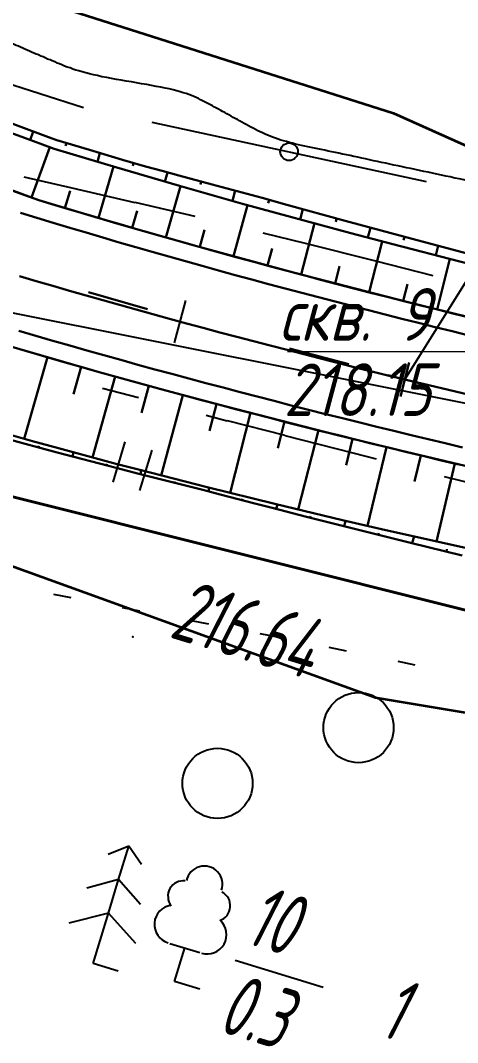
# Model space of a CAD drawing. Header units: millimetres. Extents: x -1799 to 6962, y -1020 to 4121.
# Drawn here: x 465.1 to 490, y 3088.7 to 3147 of the extents above; entities that cross this region are included whole.
import ezdxf
from ezdxf import colors
from ezdxf.entities.mleader import LeaderData, LeaderLine
from ezdxf.math import Vec2, Vec3

# ---------------------------------------------------------------- set-up
doc = ezdxf.new("R2010")
doc.units = ezdxf.units.MM
doc.linetypes.add('CONTI', pattern=[0])
doc.linetypes.add('STROT', pattern=[1.7, 0.5, -1.2])
for name, color, linetype, lineweight in [('10', 1, 'Continuous', 35), ('геология', 7, 'Continuous', 20), ('КОПИЯ_ОСЬ_13_ОТКОСЫ', 7, 'Continuous', 30), ('ОСЬ_ВЕРХ_ПОКРЫТИЯ_ГРАНИЦЫ_ПОЛОС', 7, 'Continuous', 30), ('ОСЬ_ВЕРХ_ПОКРЫТИЯ_ОСЬ', 1, 'Continuous', 30), ('Отметки', 5, 'Continuous', 30)]:
    doc.layers.add(name, color=color, linetype=linetype, lineweight=lineweight)
for name, color, linetype in [('_Ростелеком', 6, 'Continuous'), ('GOR_BDEFAULT', 212, 'CONTI'), ('NAD_MDEFAULT', 7, 'CONTI'), ('PI_OTDEFAULT', 172, 'CONTI'), ('PI_TTDEFAULT', 5, 'CONTI'), ('PLN_O', 7, 'CONTI'), ('SIT_LDEFAULT', 7, 'CONTI'), ('USLZNDEFAULT', 7, 'CONTI'), ('ZAPSKDEFAULT', 7, 'CONTI'), ('КОПИЯ_ОСЬ_ТАНГЕНСЫ', 1, 'Continuous'), ('ОСЬ_ВЕРХ_ПОКРЫТИЯ_ПИКЕТЫ', 1, 'Continuous'), ('ОСЬ_ВЕРХ_ПОКРЫТИЯ_ТАНГЕНСЫ', 1, 'Continuous'), ('разметка', 7, 'Continuous')]:
    doc.layers.add(name, color=color, linetype=linetype)
doc.styles.add('eskd', font='spds.shx', dxfattribs={"width": 1.2, "oblique": 15})
doc.styles.add('STYLE1', font='romand.shx', dxfattribs={"width": 0.9})
doc.styles.add('ГОСТ', font='', dxfattribs={"oblique": 15, "height": 4})
doc.styles.get('ГОСТ').set_extended_font_data('GOST type A')
doc.linetypes.add('кабель_связи_проект.', pattern='A,10,-1,["/",STYLE1,S=3,R=0,X=0,Y=-1.5],-4.1', length=15.1)

# ---------------------------------------------------------------- blocks, each defined once
blk = doc.blocks.new('BL_2011')
at = {"color": 0}
for p, q in [((0, 0), (0, 2.4)), ((1.6, 0), (1.6, 2.4))]:
    blk.add_line(p, q, dxfattribs=at)
blk = doc.blocks.new('BL_2004')
at = {"color": 0}
blk.add_circle((0, 0), 2, dxfattribs=at)
blk = doc.blocks.new('BL_104')
at = {"color": 0}
for p, q in [((-0.9, 2), (0.9, 2)), ((0, 0), (0, 2)), ((1.5, 0), (0, 0))]:
    blk.add_line(p, q, dxfattribs=at)
for centre, radius, start, end in [((0, 5.8), 1.04, 358, 185), ((-0.94, 4.8), 0.88, 100, 235), ((0.94, 4.8), 0.88, 305, 80), ((-1, 3.1), 1.1, 115, 270), ((1, 3.1), 1.1, 270, 65)]:
    blk.add_arc(centre, radius, start, end, dxfattribs=at)
blk = doc.blocks.new('BL_105')
at = {"color": 0}
for p, q in [((0, 7), (-1, 6.2)), ((0, 5), (0, 7)), ((1, 6.2), (0, 7)), ((0, 5), (-1.6, 4)), ((0, 3), (0, 5)), ((1.6, 4), (0, 5)), ((0, 3), (-2, 1.8)), ((0, 0), (0, 3)), ((2, 1.8), (0, 3)), ((1.5, 0), (0, 0))]:
    blk.add_line(p, q, dxfattribs=at)
blk = doc.blocks.new('_None')
blk = doc.blocks.new('Крест')
at = {"layer": 'Отметки'}
for points in [[(0, 1), (0, -1)], [(-1, 0), (1, 0)]]:
    blk.add_lwpolyline(points, dxfattribs=at)

msp = doc.modelspace()

# ---------------------------------------------------------------- linework, layer by layer
at = {"layer": '10'}
for points in [[(-360.3940356235744, 3343.983480735135), (-65.03403562370477, 3344.8734807348), (87.15596437670501, 3350.8734807348), (108.6359643766864, 3348.193480735098), (148.5759643766305, 3330.113480735024), (255.0959643766491, 3267.823480734986), (280.3259643766305, 3251.413480734837), (314.6459643764629, 3229.093480734539), (366.2559643763325, 3197.31348073521), (410.9159643764815, 3168.513480735396), (446.7359643763139, 3154.31348073521), (486.3459643766491, 3141.693480735098), (517.0159643765746, 3127.883480735508), (586.8459643766491, 3116.463480734651), (604.335964376407, 3112.893480735284), (723.3059643766119, 3088.593480734539), (842.1059643764256, 3064.31348073521), (1030.225964376537, 3025.883480735508), (1104.975964376537, 3010.613480735024)], [(1051.205964376519, 3001.583480734763), (974.5059643763325, 3016.913480734837), (912.2659643765746, 3029.913480734837), (802.7159643762952, 3052.773480735173), (731.245964376556, 3067.833480734763), (636.7759643763511, 3087.133480735508), (493.4559643765188, 3112.213480734651), (494.9859643763139, 3106.723480735359), (485.3159643763884, 3108.343480734539), (431.4659643762952, 3127.803480735433), (399.2859643765933, 3139.153480735061), (370.1459643764629, 3158.463480734651), (256.9559643765188, 3237.543480734726), (178.3259643766305, 3282.643480735284), (135.3159643763884, 3306.773480735173), (116.4659643762952, 3313.343480734539), (93.10596437642562, 3317.06348073521), (-267.6840356236116, 3313.81348073521), (-292.8940356235744, 3314.103480735247), (-344.7340356234254, 3319.753480734688)]]:
    msp.add_lwpolyline(points, dxfattribs=at)
at = {"layer": '_Ростелеком', "linetype": 'кабель_связи_проект.', "lineweight": 40, "ltscale": 0.25}
msp.add_lwpolyline([(-352.0277874414078, 3321.936123875354), (-297.633610854673, 3315.250894390431), (-195.8449323332079, 3318.278275068303), (-97.47882834381562, 3322.379782193725), (-4.691872364221126, 3324.984119039414), (27.73977681724682, 3325.193176728127), (61.86609928916187, 3322.861257936259), (98.78815718354053, 3316.912637230394), (116.5171747866352, 3313.688995851589), (135.6228131844637, 3307.069379623433), (148.0358726930663, 3301.674149566715), (187.1768598676226, 3282.715313869913), (226.0281582401458, 3259.144989557949), (267.5655902130038, 3231.163940126461), (320.962222384298, 3194.890487871518), (385.8027415436318, 3152.729664997582), (396.2818670327051, 3145.908782381018), (411.0999124810132, 3138.253396515188), (437.4320370437435, 3126.614063264255), (493.4811842029831, 3112.575521487196), (557.6835409831929, 3101.612633875956)], dxfattribs=at)
at = {"layer": 'GOR_BDEFAULT', "color": 212, "elevation": 218, "flags": 128}
msp.add_lwpolyline([(538.2217003764326, 3124.879212735606), (538.1017003764373, 3124.919213734952), (537.9617003764233, 3124.969216735487), (537.8117003764, 3125.029213735287), (537.6417003764163, 3125.089211735328), (537.4717003764326, 3125.159211734695), (537.2817003764303, 3125.219216735487), (537.0817003764187, 3125.299218735111), (536.881700376407, 3125.369217735169), (536.661700376435, 3125.449212734972), (536.4417003764047, 3125.529213735287), (536.2117003764233, 3125.609215734911), (535.981700376442, 3125.699212734972), (535.7417003764513, 3125.779213735287), (535.5017003764024, 3125.869217735169), (535.2617003764117, 3125.95921473523), (535.0117003764117, 3126.039216734854), (534.771700376421, 3126.129212735606), (534.521700376421, 3126.219216735487), (534.271700376421, 3126.309212735307), (534.021700376421, 3126.389214735863), (533.771700376421, 3126.479210735683), (533.521700376421, 3126.559212735307), (533.271700376421, 3126.639214735863), (533.021700376421, 3126.719216735487), (532.771700376421, 3126.799218735111), (532.521700376421, 3126.879212735606), (532.271700376421, 3126.949212734972), (532.021700376421, 3127.01921173503), (531.7817003764303, 3127.089211735328), (531.5317003764303, 3127.149216735189), (531.2917003764396, 3127.20921473523), (531.0517003764489, 3127.26921173503), (530.8117003764, 3127.329216734891), (530.5717003764094, 3127.379212735606), (530.3317003764187, 3127.429215735209), (530.0817003764187, 3127.479210735683), (529.841700376428, 3127.529213735287), (529.591700376428, 3127.579216734891), (529.3517003764373, 3127.639214735863), (529.091700376428, 3127.689217735467), (528.841700376428, 3127.739212735009), (528.5817003764187, 3127.799218735111), (528.3117003764, 3127.849213735585), (528.0417003764396, 3127.919213734952), (527.7617003764117, 3127.979210735683), (527.481700376442, 3128.049218735111), (527.1917003764047, 3128.119217735169), (526.9017003764257, 3128.199212734972), (526.6017003764373, 3128.279213735287), (526.2917003764396, 3128.359215734911), (525.981700376442, 3128.439217735467), (525.6717003764443, 3128.529213735287), (525.3617003764466, 3128.619217735169), (525.0417003764396, 3128.70921473523), (524.731700376442, 3128.799218735111), (524.411700376435, 3128.889214735863), (524.091700376428, 3128.979210735683), (523.771700376421, 3129.079216734891), (523.4617003764233, 3129.169213734952), (523.1417003764163, 3129.259217735765), (522.8317003764187, 3129.359215734911), (522.521700376421, 3129.449212734972), (522.2117003764233, 3129.539216734854), (521.911700376435, 3129.639214735863), (521.6017003764373, 3129.729210735683), (521.3017003764489, 3129.819214735565), (521.0017003764024, 3129.909211734695), (520.7117003764233, 3129.999215735507), (520.411700376435, 3130.089211735328), (520.1217003763977, 3130.179215735209), (519.8317003764187, 3130.26921173503), (519.5417003764396, 3130.359215734911), (519.2517003764024, 3130.439217735467), (518.9717003764326, 3130.529213735287), (518.6917003764047, 3130.609215734911), (518.411700376435, 3130.699212734972), (518.131700376407, 3130.779213735287), (517.8617003764466, 3130.869217735169), (517.591700376428, 3130.949212734972), (517.3117003764, 3131.029213735287), (517.0517003764489, 3131.119217735169), (516.7817003764303, 3131.199212734972), (516.5117003764117, 3131.279213735287), (516.2517003764024, 3131.359215734911), (515.9917003764513, 3131.439217735467), (515.731700376442, 3131.51921173503), (515.481700376442, 3131.599213735585), (515.2217003764326, 3131.669213734952), (514.9717003764326, 3131.749215735507), (514.7217003764326, 3131.829216734891), (514.4717003764326, 3131.909211734695), (514.2217003764326, 3131.979210735683), (513.981700376442, 3132.059212735307), (513.731700376442, 3132.139214735863), (513.4917003764513, 3132.20921473523), (513.2517003764024, 3132.279213735287), (513.0117003764117, 3132.359215734911), (512.771700376421, 3132.429215735209), (512.5317003764303, 3132.499215735507), (512.2917003764396, 3132.569214735565), (512.0617003764, 3132.639214735863), (511.8217003764094, 3132.699212734972), (511.5817003764187, 3132.76921173503), (511.341700376428, 3132.829216734891), (511.1117003764466, 3132.889214735863), (510.8717003763977, 3132.949212734972), (510.631700376407, 3133.009217735765), (510.3917003764163, 3133.069214735565), (510.1517003764257, 3133.119217735169), (509.911700376435, 3133.179215735209), (509.6717003764443, 3133.229210735683), (509.4317003763954, 3133.279213735287), (509.1817003763954, 3133.329216734891), (508.9417003764047, 3133.379212735606), (508.701700376414, 3133.429215735209), (508.451700376414, 3133.479210735683), (508.201700376414, 3133.529213735287), (507.9617003764233, 3133.579216734891), (507.7117003764233, 3133.629212735606), (507.4617003764233, 3133.679215735209), (507.201700376414, 3133.729210735683), (506.951700376414, 3133.779213735287), (506.701700376414, 3133.829216734891), (506.4417003764047, 3133.879212735606), (506.1817003763954, 3133.939217735467), (505.9317003763954, 3133.989212735009), (505.6717003764443, 3134.039216734854), (505.411700376435, 3134.089211735328), (505.1517003764257, 3134.149216735189), (504.8917003764163, 3134.199212734972), (504.6217003763977, 3134.249215735507), (504.3617003764466, 3134.309212735307), (504.1017003764373, 3134.359215734911), (503.8317003764187, 3134.419213734952), (503.5717003764094, 3134.469216735487), (503.3017003764489, 3134.529213735287), (503.0317003764303, 3134.579216734891), (502.771700376421, 3134.639214735863), (502.4917003764513, 3134.699212734972), (502.2217003764326, 3134.759217735765), (501.9417003764047, 3134.819214735565), (501.6517003764257, 3134.879212735606), (501.3617003764466, 3134.949212734972), (501.0717003764094, 3135.01921173503), (500.7617003764117, 3135.089211735328), (500.451700376414, 3135.159211734695), (500.131700376407, 3135.239212735009), (499.8017003764489, 3135.329216734891), (499.4617003764233, 3135.419213734952), (499.1117003764466, 3135.509217735765), (498.7517003764024, 3135.609215734911), (498.381700376407, 3135.70921473523), (498.0017003764024, 3135.819214735565), (497.6217003763977, 3135.929215735209), (497.2217003764326, 3136.039216734854), (496.8317003764187, 3136.159211734695), (496.4317003763954, 3136.26921173503), (496.0317003764303, 3136.389214735863), (495.6417003764163, 3136.499215735507), (495.2417003764513, 3136.609215734911), (494.8517003764373, 3136.729210735683), (494.4717003764326, 3136.829216734891), (494.1017003764373, 3136.939217735467), (493.7317003764419, 3137.039216734854), (493.3717003763977, 3137.139214735863), (493.0317003764303, 3137.229210735683), (492.6917003764047, 3137.319214735565), (492.3717003763977, 3137.399216735189), (492.0617003764, 3137.479210735683), (491.7617003764117, 3137.549218735111), (491.4617003764233, 3137.629212735606), (491.1717003764443, 3137.689217735467), (490.8917003764163, 3137.759217735765), (490.6217003763977, 3137.819214735565), (490.3517003764373, 3137.879212735606), (490.091700376428, 3137.939217735467), (489.8317003764187, 3137.989212735009), (489.5717003764094, 3138.049218735111), (489.3217003764094, 3138.099213735585), (489.0717003764094, 3138.159211734695), (488.8117003764, 3138.20921473523), (488.5617003764, 3138.259217735765), (488.3217003764094, 3138.319214735565), (488.0717003764094, 3138.369217735169), (487.8217003764094, 3138.419213734952), (487.5817003764187, 3138.469216735487), (487.3317003764187, 3138.529213735287), (487.091700376428, 3138.579216734891), (486.8517003764373, 3138.629212735606), (486.6117003764466, 3138.679215735209), (486.3717003763977, 3138.729210735683), (486.131700376407, 3138.779213735287), (485.9017003764257, 3138.829216734891), (485.661700376435, 3138.879212735606), (485.4317003763954, 3138.929215735209), (485.201700376414, 3138.979210735683), (484.9817003764419, 3139.029213735287), (484.7517003764024, 3139.079216734891), (484.5317003764303, 3139.129212735606), (484.3117003764, 3139.179215735209), (484.091700376428, 3139.219216735487), (483.8717003763977, 3139.26921173503), (483.661700376435, 3139.309212735307), (483.4417003764047, 3139.359215734911), (483.2317003764419, 3139.399216735189), (483.0317003764303, 3139.449212734972), (482.8217003764094, 3139.489212735009), (482.6217003763977, 3139.529213735287), (482.4217003764443, 3139.579216734891), (482.2217003764326, 3139.619217735169), (482.0317003764303, 3139.659211734695), (481.841700376428, 3139.699212734972), (481.6517003764257, 3139.739212735009), (481.4617003764233, 3139.76921173503), (481.2817003764303, 3139.809212735307), (481.1017003764373, 3139.849213735585), (480.9217003764443, 3139.889214735863), (480.7517003764024, 3139.929215735209), (480.5817003764187, 3139.979210735683), (480.411700376435, 3140.01921173503), (480.2417003764513, 3140.069214735565), (480.0817003764187, 3140.109215734911), (479.9217003764443, 3140.159211734695), (479.7617003764117, 3140.20921473523), (479.6117003764466, 3140.259217735765), (479.451700376414, 3140.319214735565), (479.3117003764, 3140.379212735606), (479.161700376435, 3140.439217735467), (479.021700376421, 3140.499215735507), (478.881700376407, 3140.559212735307), (478.7417003764513, 3140.629212735606), (478.6017003764373, 3140.689217735467), (478.4717003764326, 3140.759217735765), (478.341700376428, 3140.829216734891), (478.201700376414, 3140.899216735189), (478.0817003764187, 3140.969216735487), (477.951700376414, 3141.039216734854), (477.8217003764094, 3141.109215734911), (477.701700376414, 3141.179215735209), (477.5717003764094, 3141.249215735507), (477.451700376414, 3141.319214735565), (477.3217003764094, 3141.379212735606), (477.201700376414, 3141.449212734972), (477.0817003764187, 3141.51921173503), (476.9617003764233, 3141.589211735328), (476.841700376428, 3141.649216735189), (476.7217003764326, 3141.719216735487), (476.6017003764373, 3141.779213735287), (476.4917003764513, 3141.849213735585), (476.3717003763977, 3141.909211734695), (476.2617003764117, 3141.969216735487), (476.1417003764163, 3142.039216734854), (476.0317003764303, 3142.099213735585), (475.911700376435, 3142.159211734695), (475.8017003764489, 3142.219216735487), (475.6917003764047, 3142.279213735287), (475.5717003764094, 3142.339211735328), (475.4617003764233, 3142.399216735189), (475.341700376428, 3142.45921473523), (475.2217003764326, 3142.51921173503), (475.091700376428, 3142.579216734891), (474.9617003764233, 3142.639214735863), (474.8217003764094, 3142.689217735467), (474.6817003763954, 3142.749215735507), (474.521700376421, 3142.809212735307), (474.3517003764373, 3142.859215734911), (474.1817003763954, 3142.909211734695), (473.9817003764419, 3142.969216735487), (473.7817003764303, 3143.01921173503), (473.5617003764, 3143.069214735565), (473.3317003764187, 3143.119217735169), (473.0817003764187, 3143.169213734952), (472.8217003764094, 3143.219216735487), (472.5517003764489, 3143.26921173503), (472.271700376421, 3143.319214735565), (471.9817003764419, 3143.369217735169), (471.6917003764047, 3143.419213734952), (471.4017003764257, 3143.469216735487), (471.1117003764466, 3143.51921173503), (470.8217003764094, 3143.569214735565), (470.5417003764396, 3143.619217735169), (470.2617003764117, 3143.669213734952), (469.9917003764513, 3143.719216735487), (469.7217003764326, 3143.76921173503), (469.4717003764326, 3143.829216734891), (469.2417003764513, 3143.879212735606), (469.0117003764117, 3143.929215735209), (468.8017003764489, 3143.989212735009), (468.6017003764373, 3144.039216734854), (468.411700376435, 3144.099213735585), (468.2317003764419, 3144.149216735189), (468.0617003764, 3144.20921473523), (467.9017003764257, 3144.26921173503), (467.7417003764513, 3144.319214735565), (467.591700376428, 3144.379212735606), (467.4417003764047, 3144.439217735467), (467.3017003764489, 3144.499215735507), (467.161700376435, 3144.549218735111), (467.0317003764303, 3144.609215734911), (466.8917003764163, 3144.669213734952), (466.7617003764117, 3144.729210735683), (466.6217003763977, 3144.779213735287), (466.4917003764513, 3144.839211735328), (466.3617003764466, 3144.899216735189), (466.2317003764419, 3144.949212734972), (466.1017003764373, 3145.009217735765), (465.9717003764326, 3145.059212735307), (465.841700376428, 3145.119217735169), (465.7117003764233, 3145.169213734952), (465.5817003764187, 3145.229210735683), (465.4617003764233, 3145.289216734854), (465.3317003764187, 3145.339211735328), (465.2117003764233, 3145.399216735189), (465.0817003764187, 3145.449212734972), (464.9617003764233, 3145.509217735765), (464.8317003764187, 3145.559212735307), (464.7117003764233, 3145.609215734911), (464.591700376428, 3145.669213734952), (464.4717003764326, 3145.719216735487), (464.3517003764373, 3145.779213735287), (464.2317003764419, 3145.829216734891), (464.1117003764466, 3145.889214735863), (463.9917003764513, 3145.939217735467), (463.8717003763977, 3145.989212735009), (463.7617003764117, 3146.049218735111), (463.6417003764163, 3146.099213735585), (463.521700376421, 3146.159211734695), (463.411700376435, 3146.20921473523), (463.2917003764396, 3146.259217735765), (463.1817003763954, 3146.319214735565), (463.0617003764, 3146.369217735169), (462.951700376414, 3146.419213734952), (462.8317003764187, 3146.469216735487), (462.7117003764233, 3146.509217735765), (462.591700376428, 3146.549218735111), (462.4617003764233, 3146.579216734891), (462.3217003764094, 3146.599213735585), (462.1817003763954, 3146.619217735169), (462.021700376421, 3146.619217735169), (461.8617003764466, 3146.599213735585), (461.6817003763954, 3146.579216734891), (461.4917003764513, 3146.539216734854), (461.2817003764303, 3146.479210735683), (461.0617003764, 3146.399216735189), (460.8217003764094, 3146.299218735111), (460.5717003764094, 3146.179215735209), (460.2917003764396, 3146.039216734854), (460.0117003764117, 3145.889214735863), (459.7117003764233, 3145.719216735487), (459.411700376435, 3145.539216734854), (459.1017003764373, 3145.349213735585), (458.7917003764396, 3145.159211734695), (458.4817003764419, 3144.95921473523), (458.1817003763954, 3144.76921173503), (457.881700376407, 3144.579216734891), (457.591700376428, 3144.389214735863), (457.3117003764, 3144.20921473523), (457.0517003764489, 3144.039216734854), (456.8017003764489, 3143.889214735863), (456.5817003764187, 3143.749215735507), (455.0417003764396, 3143.239212735009), (454.8917003764163, 3144.479210735683), (454.9617003764233, 3144.70921473523), (455.0517003764489, 3144.969216735487), (455.1417003764163, 3145.239212735009), (455.2417003764513, 3145.529213735287), (455.3517003764373, 3145.839211735328), (455.451700376414, 3146.159211734695), (455.5617003764, 3146.489212735009), (455.6717003764443, 3146.819214735565), (455.771700376421, 3147.149216735189), (455.8617003764466, 3147.479210735683), (455.9417003764047, 3147.799218735111), (456.0117003764117, 3148.119217735169), (456.0717003764094, 3148.419213734952), (456.1017003764373, 3148.70921473523), (456.1217003763977, 3148.979210735683), (456.1217003763977, 3149.229210735683), (456.091700376428, 3149.45921473523), (456.0317003764303, 3149.669213734952), (455.951700376414, 3149.879212735606), (455.8317003764187, 3150.069214735565), (455.6917003764047, 3150.259217735765), (455.5117003764117, 3150.439217735467), (455.2917003764396, 3150.619217735169), (455.0417003764396, 3150.809212735307), (454.7417003764513, 3150.989212735009), (454.411700376435, 3151.189217735467), (454.0317003764303, 3151.399216735189), (453.6017003764373, 3151.619217735169), (453.131700376407, 3151.859215734911), (452.6117003764466, 3152.119217735169)], dxfattribs=at)
at = {"layer": 'NAD_MDEFAULT', "color": 0}
msp.add_line((477.3188723764124, 3093.376591734973), (482.3394723764013, 3091.84164073543), dxfattribs=at)
at = {"layer": 'PI_TTDEFAULT', "color": 5}
msp.add_point((471.4817003764419, 3111.819214735565, 216.641), dxfattribs=at)
at = {"layer": 'PLN_O'}
for p, q in [((453.4417003764047, 3146.919213734952), (468.6717003764443, 3142.009217735765)), ((472.5717003764094, 3141.169213734952), (488.2117003764233, 3137.799218735111))]:
    msp.add_line(p, q, dxfattribs=at)
msp.add_circle((480.3917003764163, 3139.489212735009), 0.5, dxfattribs=at)
at = {"layer": 'SIT_LDEFAULT', "color": 7}
for p, q in [((468.021700376421, 3137.409211734695), (465.2817003764303, 3138.039216734854)), ((471.6117003764466, 3136.579216734891), (468.021700376421, 3137.409211734695)), ((475.0317003764303, 3135.789216734854), (471.6117003764466, 3136.589211735328)), ((481.3217003764094, 3134.249215735507), (478.911700376435, 3134.849213735585)), ((485.3317003764187, 3133.249215735507), (481.3217003764094, 3134.249215735507)), ((488.6117003764466, 3132.409211734695), (485.3317003764187, 3133.249215735507)), ((469.7617003764117, 3126.009217735765), (471.8017003764489, 3125.469216735487)), ((475.6717003764443, 3124.45921473523), (476.8617003764466, 3124.149216735189)), ((476.8617003764466, 3124.159211734695), (480.1517003764257, 3123.319214735565)), ((480.1517003764257, 3123.309212735307), (484.021700376421, 3122.309212735307)), ((484.021700376421, 3122.309212735307), (485.3617003764466, 3121.969216735487)), ((489.2317003764419, 3120.969216735487), (492.8517003764373, 3120.059212735307)), ((466.9617003764233, 3114.249215735507), (467.9417003764047, 3114.069214735565)), ((470.881700376407, 3113.499215735507), (471.8617003764466, 3113.309212735307)), ((474.8117003764, 3112.749215735507), (475.7917003764396, 3112.559212735307)), ((478.7317003764419, 3111.999215735507), (479.7117003764233, 3111.809212735307)), ((482.661700376435, 3111.229210735683), (483.6417003764163, 3111.029213735287)), ((486.5817003764187, 3110.429215735209), (487.5617003764, 3110.229210735683))]:
    msp.add_line(p, q, dxfattribs=at)
at = {"layer": 'геология', "color": 1, "linetype": 'Continuous'}
msp.add_line((480.2941158926205, 3128.098301090685), (491.3853276707323, 3128.098301090685), dxfattribs=at)
at = {"layer": 'КОПИЯ_ОСЬ_13_ОТКОСЫ'}
for points in [[(460.7155746385488, 3142.53958550786), (466.6795638963613, 3140.322117246141), (467.1403793260488, 3140.154545224656), (469.0158676072988, 3139.589756406297), (470.8940414354238, 3139.02933160161), (472.2130111619863, 3138.648991025438), (473.1605209276113, 3138.394932187547), (474.1071762010488, 3138.137272275438), (476.0037826463613, 3137.630253232469), (476.2863754197988, 3137.547092832078), (478.8491195604238, 3136.863895810594), (480.2685531541738, 3136.463718808641), (483.5895980760488, 3135.544804013719), (486.9163803026113, 3134.646641171922), (490.2531722947988, 3133.762119687547), (499.8316635057363, 3131.320469296922), (501.7542709276113, 3130.843723691453), (505.6063217088613, 3129.902622617235), (509.4672836229238, 3128.977634824266), (510.4343246385488, 3128.750828183641), (514.6027816697988, 3127.807529843797), (522.0858138963613, 3126.141392148485), (532.8111556932363, 3123.790317929735)], [(463.7685127428067, 3140.841192234692), (465.1488838365567, 3140.332525242505), (466.9940986803067, 3139.662786472973), (470.5673408678067, 3138.585332859692), (474.1493721178067, 3137.53833578938), (477.7404365709317, 3136.521978367505), (483.9176826646817, 3134.844366062817), (486.3022041490567, 3134.217840183911), (490.1291084459317, 3133.237737644848), (493.9616279771817, 3132.27857016438), (498.2868232896817, 3131.22144125813), (502.1405830553067, 3130.29761313313), (505.0365791490567, 3129.616643894848), (509.3888740709317, 3128.608892430005), (514.2357978990567, 3127.50806235188), (520.0653877428067, 3126.206670750317), (534.0077705553067, 3123.146429051098)], [(463.7685531541738, 3140.841190732469), (465.1489242479238, 3140.332523740281), (466.9941390916738, 3139.662815488328), (470.5672592088613, 3138.585300839891), (474.1494125291738, 3137.538334287156), (477.7404769822988, 3136.521976865281), (483.9177230760488, 3134.844395078172), (486.3021224901113, 3134.21780816411), (490.1292709276113, 3133.237766660203), (493.9616683885488, 3132.278599179735), (498.2868637010488, 3131.221409238328), (502.1405013963613, 3130.297581113328), (505.0366195604238, 3129.616611875047), (509.3889144822988, 3128.608860410203), (514.2357162401113, 3127.508091367235), (520.0655502244863, 3126.206699765672), (534.0076888963613, 3123.146397031297)], [(465.8073715135488, 3140.646397031297), (465.6262191697988, 3140.159305966844)], [(465.7023506334317, 3136.880926121411), (466.7438545396817, 3139.753606785473)], [(467.6948226854238, 3139.987553037156), (467.6448959276113, 3139.821690000047)], [(469.6103500291738, 3139.412357724656), (469.4620345994863, 3138.91507378911)], [(469.5265693834317, 3135.710760105786), (470.3888740709317, 3138.638311375317)], [(471.5285629197988, 3138.846348203172), (471.4807113572988, 3138.680149472703)], [(473.4564193651113, 3138.314365781297), (473.3111556932363, 3137.780399716844)], [(463.3336982896817, 3137.747198094067), (465.1913643053067, 3137.06616782063), (466.1220283678067, 3136.728704441723), (470.5780830553067, 3135.402471531567), (475.0480537584317, 3134.124151219067), (480.7821846178067, 3132.56030844563), (487.0221748521817, 3130.943243015942), (488.4657783678067, 3130.580083836255), (492.8065986803067, 3129.514776219067), (497.1542549303067, 3128.477239597973), (500.0595283678067, 3127.801397312817), (502.9689521959317, 3127.136541355786), (505.8820381334317, 3126.48169516438), (508.7987861803067, 3125.836004246411), (512.2057686021817, 3125.093145359692), (517.5673408678067, 3123.943670262036), (523.4262275865567, 3122.709966648755), (534.1881904771817, 3120.47730063313)], [(473.3688545396817, 3134.598333347973), (474.2011299303067, 3137.523504246411)], [(475.3878158494863, 3137.794926084031), (475.3402084276113, 3137.616703427781)], [(467.6093330553067, 3136.280218113598), (467.9015693834317, 3137.255987156567)], [(477.3182357713613, 3137.272037900438), (477.1613754197988, 3136.683658994188)], [(477.2235908678067, 3133.530828465161), (478.0187568834317, 3136.446416844067)], [(479.2491439744863, 3136.751133359422), (479.1940902635488, 3136.555790341844)], [(481.1746810838613, 3136.210758603563), (481.0140365526113, 3135.632969296922)], [(471.4462471178067, 3135.150091160473), (471.7292061021817, 3136.127264012036)], [(483.1025375291738, 3135.678165830125), (483.0496810838613, 3135.48538628911)], [(475.2941475084317, 3134.057073582348), (475.5607490709317, 3135.035100926098)], [(481.0836982896817, 3132.48218344563), (481.8419990709317, 3135.408086765942)], [(485.0322250291738, 3135.152561582078), (484.8804916307363, 3134.591404355516)], [(486.9638656541738, 3134.634006894578), (486.9141830369863, 3134.446751035203)], [(479.1530342271817, 3133.004583347973), (479.4181709459317, 3133.976446140942)], [(484.9557686021817, 3131.478704441723), (485.7062568834317, 3134.374395359692)], [(488.8970931932363, 3134.121555722703), (488.7553695604238, 3133.587009824266)], [(488.8315010240567, 3130.489202488598), (489.5500068834317, 3133.384649265942)], [(483.0197334459317, 3131.980474461255), (483.2724189928067, 3132.955755222973)], [(486.8918037584317, 3130.976995457348), (487.1420478990567, 3131.942205418286)], [(463.7086790245176, 3128.61078704187), (469.4330442588926, 3126.955574639526), (473.0800169151426, 3125.947029717651), (476.7352903526426, 3124.96918547937), (483.0819700401426, 3123.343636162964), (486.7492063682676, 3122.443672784058), (490.4215696495176, 3121.565132744995), (497.7736204307676, 3119.876351006714), (501.2077024620176, 3119.114632256714), (505.1339719932676, 3118.261910088745), (509.5521848838926, 3117.322579034058), (514.9535520713926, 3116.198494561401), (522.3180540245176, 3114.697823174683), (1120.309509102643, 2995.231819756714)], [(466.6234739463926, 3127.76801360437), (465.2782591026426, 3123.115608819214)], [(468.5446165245176, 3127.212471612183), (468.0963743370176, 3125.661690362183)], [(470.4684446495176, 3126.665840752808), (469.1828001182676, 3122.04926360437)], [(472.3964231651426, 3126.133553155151), (471.9745481651426, 3124.592781670776)], [(474.3265989463926, 3125.60981047937), (473.0929563682676, 3121.022652276245)], [(476.2592161338926, 3125.09467376062), (475.8546751182676, 3123.563851006714)], [(478.1957395713926, 3124.595101006714), (477.0260618370176, 3120.028633721558)], [(480.1332395713926, 3124.098885186401), (479.7433469932676, 3122.576729424683)], [(464.2911578966105, 3123.391758232762), (465.767728026005, 3122.978661328008), (467.2456142259562, 3122.573195725133), (469.1182605577433, 3122.066390782048), (470.5976630998575, 3121.673409729649), (471.8800613237345, 3121.3362858588), (475.7256118608439, 3120.353400974919), (479.5791065050089, 3119.402145176579), (483.4402858568155, 3118.482581406285), (485.9131099534952, 3117.909884720494), (491.6517955614054, 3116.625504761388), (492.344502623173, 3116.474505692174), (494.8204852891886, 3115.950422554662), (499.7684833360636, 3114.93425586765), (504.7219783616983, 3113.945229798009), (508.1853877855265, 3113.272341995885), (513.1306697679483, 3112.334130554845), (519.5535518480265, 3111.145969658543), (526.9541103197062, 3109.806471138646), (536.8031551195108, 3108.04428699558)], [(482.0704954307676, 3123.602669366089), (480.9125364463926, 3119.080818780151)], [(464.2144338441813, 3123.128719597508), (467.1776687456095, 3122.333645134618), (470.5369445634806, 3121.452605992009), (471.822093184086, 3121.123023777654), (472.5144264055216, 3120.947853356053), (473.502310927006, 3120.694589882542), (475.4794418168985, 3120.197681694676), (476.4656211687052, 3119.942354469945), (478.4360858751261, 3119.428368836095), (479.4221069169962, 3119.176410942723), (481.3914958787882, 3118.665899544408), (482.3765727830851, 3118.414054184605), (483.3627597642862, 3118.167994766881), (485.3324291063273, 3117.668809204747), (486.3175746751749, 3117.422405510594), (487.3049213243448, 3117.186508446385), (490.2609302354776, 3116.461744576146)], [(484.0099485557676, 3123.113777764526), (483.6369016807676, 3121.603218682495)], [(466.1066142869913, 3122.621022968938), (466.1303111864054, 3122.70934608524)], [(468.0395786119425, 3122.107591419865), (468.10097997913, 3122.341702728917)], [(485.9523313682676, 3122.637337334839), (484.8598020713926, 3118.153816827026)], [(469.9741508317911, 3121.600210457494), (469.9946166826212, 3121.678247719457)], [(487.8961790245176, 3122.166878350464), (487.5368040245176, 3120.671211846558)], [(489.8414915245176, 3121.702400811401), (488.7894895713926, 3117.266121514526)], [(471.9107333970987, 3121.100596218755), (471.9647952867472, 3121.314265518834)], [(473.8489810777628, 3120.607461720158), (473.8668891740763, 3120.678713112523)], [(475.7880985094034, 3120.117768555333), (475.8415672136271, 3120.324286251714)], [(477.7236644578898, 3119.614200382878), (477.7416126085245, 3119.683007031133)], [(479.6602718187296, 3119.114672928502), (479.7255889726603, 3119.366647034337)], [(481.5964595628702, 3118.613498955418), (481.6179515672648, 3118.697562485387)], [(483.5356685472452, 3118.124173432042), (483.6161777330362, 3118.441846161534)], [(485.4744884324991, 3117.633278160741), (485.5009929491007, 3117.739253311803)], [(487.4173938585245, 3117.158931999852), (487.5136844469034, 3117.551658898045)], [(489.3598605943644, 3116.68267181461), (489.3919574571573, 3116.813580780675)]]:
    msp.add_lwpolyline(points, dxfattribs=at)
at = {"layer": 'КОПИЯ_ОСЬ_ТАНГЕНСЫ'}
msp.add_line((430.5117003758587, 3137.109214735602), (1323.411700375853, 2958.73921473549), dxfattribs=at)
at = {"layer": 'ОСЬ_ВЕРХ_ПОКРЫТИЯ_ГРАНИЦЫ_ПОЛОС', "linetype": 'Continuous'}
for points in [[(464.4308544161413, 3137.34372982235), (465.2759457162847, 3137.035401407083), (466.1220259908969, 3136.72902795804), (467.0599620159282, 3136.444626476069), (467.9987920442454, 3136.162566237536), (468.9384995846867, 3135.882815867116), (469.8790683896314, 3135.605343878654), (470.8204824520599, 3135.330118673307), (471.7627260024692, 3135.057108544198), (472.7057835052638, 3134.786281678279), (473.6496396562525, 3134.517606158194), (474.5942793791273, 3134.251049968799), (475.5396878222327, 3133.986580986914), (476.4858503553933, 3133.724167000887), (477.4327525667413, 3133.46377569848), (478.3803802595157, 3133.205374676188), (479.3287194485401, 3132.948931441096), (480.2777563570216, 3132.694413407159), (481.2274774134657, 3132.441787907307), (482.1778692478056, 3132.191022183199), (483.1289186887534, 3131.94208339454), (484.0806127598426, 3131.694938624662), (485.0329386762842, 3131.449554868427), (485.9858838415912, 3131.205899055501), (486.9394358442605, 3130.963938028005), (487.893582453873, 3130.723638560076), (488.848311618096, 3130.484967352276), (489.8036114591614, 3130.247891028796), (490.7594702703154, 3130.012376154226)], [(490.6378933282485, 3129.012562846218), (489.6828140859234, 3129.247678862338), (488.7282550155451, 3129.484355572064), (487.7742277615853, 3129.722626345617), (486.8207441393843, 3129.962524488022), (485.8678161376247, 3130.204083236319), (484.9154559226099, 3130.447335760494), (483.9636758412908, 3130.692315164407), (483.0124884248744, 3130.939054471825), (482.0619063921422, 3131.187586642255), (481.1119426526802, 3131.437944557902), (480.1626103107501, 3131.69016102088), (479.2139226680829, 3131.944268758793), (478.2658932276045, 3132.200300417294), (477.3185356967533, 3132.458288557281), (476.37186399042, 3132.718265662354), (475.425892234789, 3132.98026412112), (474.4806347703943, 3133.244316242089), (473.5361061550884, 3133.510454239708), (472.5923211676218, 3133.778710232501), (471.6492948110481, 3134.049116250512), (470.707042315431, 3134.321704220411), (469.7655791412781, 3134.596505976667), (468.8249209828882, 3134.873553249438), (467.8850837710579, 3135.152877661784), (466.946083676632, 3135.434510739905), (466.0079371134434, 3135.718483890792), (465.0706607412521, 3136.004828417127)]]:
    msp.add_lwpolyline(points, dxfattribs=at)
at = {"layer": 'ОСЬ_ВЕРХ_ПОКРЫТИЯ_ГРАНИЦЫ_ПОЛОС', "linetype": 'Continuous', "lineweight": 30}
for points in [[(490.2755037064871, 3122.627063110855), (489.2983757931888, 3122.85877374505), (488.3215219193462, 3123.092115038459), (487.3449534978809, 3123.327122846072), (486.3686821267565, 3123.563832970721), (485.3927195923843, 3123.802281188232), (484.4170778739299, 3124.042503232521), (483.4417691468643, 3124.284534793732), (482.4668057871841, 3124.52841152103), (481.4922003752235, 3124.774169017014), (480.5179656994387, 3125.021842839581), (479.5441147603069, 3125.271468493541), (478.570660774285, 3125.523081440863), (477.5976171777384, 3125.776717084845), (476.624997630317, 3126.032410777559), (475.6528160194957, 3126.290197810543), (474.6810864638919, 3126.550113423181), (473.7098233172237, 3126.81219279432), (472.7390411720644, 3127.076471031097), (471.7687548637132, 3127.342983188492), (470.7989794738332, 3127.611764244189), (469.8297303343224, 3127.882849116263), (468.8610230310096, 3128.156272640837), (467.8928734073506, 3128.432069589769), (466.925297568212, 3128.710274652031), (465.9583118834216, 3128.990922441159), (464.9919329916102, 3129.274047493388)], [(490.0455492617712, 3121.653861385224), (489.0668409042501, 3121.885946797592), (488.0883712245068, 3122.119674058084), (487.1101516855215, 3122.355079202366), (486.1321939361605, 3122.592198211153), (485.1545098091101, 3122.831067050261), (484.1771113376981, 3123.071721642663), (483.2000107511503, 3123.314197869425), (482.2232204807024, 3123.558531579015), (481.246753163703, 3123.804758575198), (480.2706216486786, 3124.052914618899), (479.2948389955654, 3124.303035426338), (478.3194184828117, 3124.555156669964), (477.3443736128193, 3124.809313971003), (476.3697181123225, 3125.065542899457), (475.395465936288, 3125.323878970382), (474.4216312709705, 3125.584357651335), (473.4482285470094, 3125.847014353064), (472.4752724299706, 3126.111884414603), (471.5027778308813, 3126.379003132147), (470.5307599108, 3126.648405722727), (469.5592340832318, 3126.920127351222), (468.5882160177953, 3127.194203102415), (467.6177216424639, 3127.470668001485), (466.6477671517441, 3127.749556991656), (465.6783690028915, 3128.030904949096), (464.7095439304048, 3128.314746672672)]]:
    msp.add_lwpolyline(points, dxfattribs=at)
at = {"layer": 'ОСЬ_ВЕРХ_ПОКРЫТИЯ_ОСЬ'}
msp.add_lwpolyline([(465.0215473610824, 3132.393581787509), (465.9700487526807, 3132.113425910858), (466.9192575555153, 3131.83567626254), (467.8691576893998, 3131.560300208082), (468.8197333282242, 3131.287265041296), (469.7709688958803, 3131.016537947965), (470.7228490634679, 3130.748086045881), (471.6753587454532, 3130.481876359706), (472.6284830965542, 3130.21787583587), (473.5822075085107, 3129.956051344437), (474.5365176060095, 3129.696369674441), (475.4913992440943, 3129.43879754321), (476.4468385039745, 3129.18330159915), (477.4028216900861, 3128.929848412437), (478.3593353261331, 3128.678404487123), (479.3163661521485, 3128.428936268588), (480.2739011205067, 3128.181410125841), (482.1904323352301, 3127.692049259705), (484.1088287057446, 3127.210051664536), (486.0289931408279, 3126.735146189493), (487.9508316082447, 3126.267060826917), (489.874253019525, 3125.805522748654), (491.799169113985, 3125.350258363796)], dxfattribs=at)
at = {"layer": 'ОСЬ_ВЕРХ_ПОКРЫТИЯ_ПИКЕТЫ'}
msp.add_line((473.850958141129, 3128.587200494868), (474.5066996488113, 3130.999668748503), dxfattribs=at)
at = {"layer": 'ОСЬ_ВЕРХ_ПОКРЫТИЯ_ТАНГЕНСЫ'}
msp.add_line((430.5117003758587, 3137.109214735602), (1323.411700375853, 2958.73921473549), dxfattribs=at)
at = {"layer": 'разметка', "linetype": 'STROT', "lineweight": 30, "ltscale": 7}
msp.add_lwpolyline([(-644.7124232890401, 3539.457382372965), (-644.7124232894766, 3539.457382372034, 0.01084846444656764), (-599.217755925978, 3492.376214609866, 0.02603899819469037), (-521.3010764214469, 3423.363421098714, 0.004470650870625068), (-497.6532553043126, 3404.903666046833, 0.01259738339602268), (-469.1451880489385, 3383.510186199484, 0.1220527855261428), (-334.3334549109477, 3332.010778702249, 0.03627877827300437), (-244.4451578576318, 3330.033961519052), (-14.07161898488084, 3336.486587619794, -0.03749816416396387), (75.81667809774262, 3334.509770435666, -0.07973606733668659), (167.1628230187725, 3308.130665528041, -0.03749886606686302), (244.2665668807549, 3261.883219469723), (343.3399153141745, 3195.509520385799, 0.03749816413622008), (420.4436605408646, 3149.262073411991, 0.02327905670116825), (446.2272231371699, 3138.551346660045, 0.0374642772226293), (533.4049961790824, 3116.554754916963), (1022.921176643324, 3018.766647502233), (1022.921176643207, 3018.766647502233)], format="xyb", dxfattribs=at)

# ---------------------------------------------------------------- block references
at = {"layer": 'USLZNDEFAULT', "color": 7, "rotation": 342.9999999999999}
for name, p in [('BL_105', (469.2127503764441, 3093.186601735105)), ('BL_104', (473.8606323764052, 3092.158661734697))]:
    msp.add_blockref(name, p, dxfattribs=at)
at = {"layer": 'ZAPSKDEFAULT', "color": 7, "rotation": 342.9999999999999}
for name, p in [('BL_2011', (470.3517003764373, 3120.639214735863)), ('BL_2004', (484.3517003764373, 3106.639214735863)), ('BL_2004', (476.309963376445, 3103.458661735443))]:
    msp.add_blockref(name, p, dxfattribs=at)
at = {"layer": 'Отметки', "rotation": 345.5473286985723}
msp.add_blockref('Крест', (486.9899123740124, 3126.50110350774), dxfattribs=at)

# ---------------------------------------------------------------- texts
at = {"layer": 'NAD_MDEFAULT', "color": 7, "style": 'eskd', "oblique": 10, "width": 0.8}
for s, p in [(' 10', (476.3960843763871, 3094.79225573541)), (' 0.3', (474.8611333764366, 3089.771655735013)), (' 1', (484.065272376416, 3089.506338735496))]:
    msp.add_text(s, height=3.5, rotation=342.9999999999999, dxfattribs=at).set_placement(p)
at = {"layer": 'PI_OTDEFAULT', "color": 172, "style": 'eskd', "oblique": 10, "width": 0.8}
msp.add_text('216.64', height=3.5, rotation=342.9999999999999, dxfattribs=at).set_placement((473.4817003764419, 3111.819214735565))
at = {"layer": 'геология', "color": 1, "style": 'ГОСТ', "oblique": 15}
for s, p in [('скв. 9', (479.8009396288635, 3128.698641891976)), ('218.15', (480.0789580670917, 3124.405700510752))]:
    msp.add_text(s, height=3, rotation=0.1, dxfattribs=at).set_placement(p)

# ---------------------------------------------------------------- leaders
at = {"layer": 'Отметки', "ltscale": 0.2}
ml = msp.add_multileader_mtext('Standard', dxfattribs=at)
ml.set_content('219,64', color=256, style='ГОСТ')
ml.set_leader_properties()
ml.set_arrow_properties(name='NONE')
ml.build(insert=Vec2(0, 0))
ml.multileader.update_dxf_attribs({"text_left_attachment_type": 6, "text_right_attachment_type": 6, "dogleg_length": 0.36, "arrow_head_size": 2})
ctx = ml.context
ctx.base_point, ctx.arrow_head_size, ctx.landing_gap_size, ctx.plane_origin, ctx.plane_x_axis, ctx.plane_y_axis = Vec3(508.7461144042968, 3160.707516398396), 2, 0, Vec3(504.7418509179934, 3088.891556300608), Vec3(0.9640614115635137, -0.2656794962622555), Vec3(0.2656794962622555, 0.9640614115635137)
ctx.left_attachment, ctx.right_attachment = 6, 6
notes = []
notes.append((ctx, [(0, (1, 1, 0), (508.399052296134, 3160.80316101705), (0.9640614115635137, -0.2656794962622554), 0.3600000000000003, [(0, [(486.9899123740124, 3126.50110350774)], 0, [])])]))
ctx.mtext.insert, ctx.mtext.text_direction, ctx.mtext.rotation, ctx.mtext.line_spacing_style, ctx.mtext.flow_direction = Vec3(509.9683540311325, 3165.142612356146), Vec3(0.9640614115635137, -0.2656794962622555), 6.014276626500095, 2, 5
for ctx, leaders in notes:
    for number, flags, end, landing, length, lines in leaders:
        leader = LeaderData()
        leader.index, (leader.has_last_leader_line, leader.has_dogleg_vector, leader.attachment_direction) = number, flags
        leader.last_leader_point, leader.dogleg_vector, leader.dogleg_length = Vec3(end), Vec3(landing), length
        for number, points, colour, breaks in lines:
            line = LeaderLine()
            line.index, line.vertices, line.color, line.breaks = number, Vec3.list(points), colors.encode_raw_color(colour), breaks
            leader.lines.append(line)
        ctx.leaders.append(leader)

doc.saveas('drawing.dxf')
